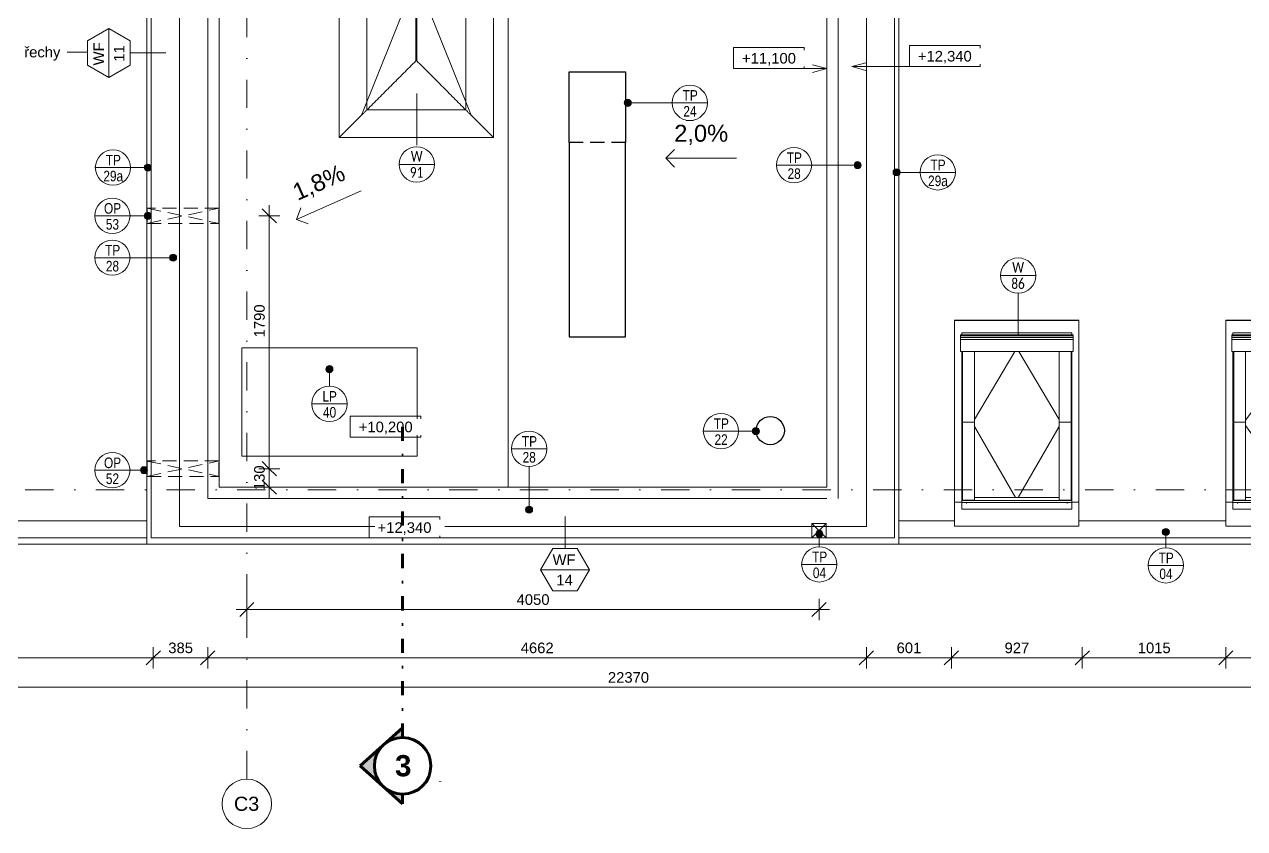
# Model space of a CAD drawing. Header units: millimetres. Extents: x -48069 to -12248, y -7799 to 11464.
# Drawn here: x -38409 to -29773, y -7799 to -2107 of the extents above; entities that cross this region are included whole.
import ezdxf

# ---------------------------------------------------------------- set-up
doc = ezdxf.new("R2010")
doc.units = ezdxf.units.MM
for name, pattern in [('HA_Dash_3mm-S1mm', [150, 100, -50]), ('HA_DashDot_10mm-S3mm', [500, 200, -150, 0, -150]), ('HA_DashDot_4mm-S1mm', [200, 100, -50, 0, -50]), ('HA_DashDot_6mm-S2mm', [300, 100, -100, 0, -100])]:
    doc.linetypes.add(name, pattern=pattern)
for name, color, linetype, lineweight in [('A-____-____-DIMS', 9, 'Continuous', 5), ('A-____-____-DIMS-50', 9, 'Continuous', 5), ('A-DETL-____-HDLN', 9, 'HA_Dash_3mm-S1mm', 25), ('A-DETL-____-OTLN', 9, 'Continuous', 25), ('A-GENM-____-HDLN', 9, 'HA_Dash_3mm-S1mm', 9), ('A-GENM-____-IDEN', 9, 'Continuous', 9), ('A-GENM-____-MCUT', 9, 'HA_Dash_3mm-S1mm', 25), ('A-GENM-____-OTLN', 9, 'Continuous', 9), ('A-GLAZ-____-IDEN', 9, 'Continuous', 9), ('A-GLAZ-____-OTLN', 9, 'Continuous', 5), ('A-ROOF-____-OTLN', 9, 'Continuous', 9), ('A-WALL-____-IDEN', 9, 'Continuous', 9), ('A-WALL-____-OTLN', 9, 'Continuous', 9), ('G-____-____-DIMS', 9, 'Continuous', 5), ('G-____-____-SYMB', 9, 'HA_DashDot_4mm-S1mm', 9), ('G-____-____-TEXT', 9, 'Continuous', 5), ('M-HVAC-DUCT-OTLN', 9, 'Continuous', 9), ('S-GRID-____-IDEN', 9, 'Continuous', 9), ('S-GRID-____-OTLN', 9, 'Continuous', 5)]:
    doc.layers.add(name, color=color, linetype=linetype, lineweight=lineweight)
doc.styles.add('Arial', font='arial.ttf', dxfattribs={"height": 100})
doc.styles.add('Arial_1', font='arial.ttf', dxfattribs={"height": 75})
doc.styles.add('Arial_2', font='arial.ttf', dxfattribs={"height": 120})
doc.styles.add('Arial_3', font='arial.ttf', dxfattribs={"height": 50})
doc.styles.add('Arial_4', font='arial.ttf', dxfattribs={"width": 0.8, "height": 75})
doc.styles.add('Arial_5', font='arial.ttf', dxfattribs={"height": 1.5})
doc.styles.add('Arial_B', font='arialbd.ttf', dxfattribs={"height": 150})
doc.styles.add('Calibri', font='calibri.ttf', dxfattribs={"width": 0.8, "height": 75})
doc.dimstyles.new('Inner_Dimensions', dxfattribs={"dimscale": 304.8, "dimtxt": 76.519455, "dimasz": 0.328084, "dimexe": 0.246063, "dimexo": 0.0625, "dimgap": 0.032808, "dimtad": 1, "dimdec": 0, "dimzin": 0, "dimdsep": 46, "dimtxsty": 'Arial_1', "dimblk1": 'OBLIQUE', "dimblk2": 'OBLIQUE', "dimsah": 1, "dimcen": 0.09, "dimdle": 0.246063, "dimazin": 0, "dimtfac": 1, "dimtdec": 4, "dimtix": 1, "dimtmove": 0, "dimatfit": 3, "dimfxl": 0.246063, "dimfxlon": 1, "dimtvp": 1, "dimtolj": 1, "dimtzin": 0, "dimlwd": 9, "dimlwe": 9, "dimarcsym": 2})
doc.dimstyles.new('Inner_Dimensions_1', dxfattribs={"dimscale": 304.8, "dimtxt": 76.519455, "dimasz": 0.328084, "dimexe": 0.246063, "dimexo": 0.0625, "dimgap": 0.032808, "dimtad": 1, "dimdec": 0, "dimzin": 0, "dimdsep": 46, "dimtxsty": 'Arial_1', "dimblk1": 'OBLIQUE', "dimblk2": 'OBLIQUE', "dimsah": 1, "dimcen": 0.09, "dimdle": 0.246063, "dimazin": 0, "dimtfac": 1, "dimtdec": 4, "dimtix": 1, "dimtmove": 2, "dimatfit": 3, "dimfxl": 0.246063, "dimfxlon": 1, "dimtvp": 1, "dimtolj": 1, "dimtzin": 0, "dimlwd": 9, "dimlwe": 9, "dimarcsym": 2})

# ---------------------------------------------------------------- blocks, each defined once
blk = doc.blocks.new('Roof-Windows_VELUX_CXP_ISD-1 - CXP size 900x1200 _090120_-1781143-DPS_STŘECHA-C')
at = {"layer": 'A-GLAZ-____-OTLN'}
for p, q in [((-696.5, 546.5), (696.5, 546.5)), ((-696.5, -546.5), (-696.5, 546.5)), ((-669.5, 519.5), (-696.5, 546.5)), ((669.5, 519.5), (696.5, 546.5)), ((696.5, 546.5), (696.5, -546.5)), ((-577.3, 427.3), (-654.1, 504.1)), ((577.3, 427.3), (654.1, 504.1)), ((-540.5, 390.5), (-564.3, 414.3)), ((-499.7, 349.7), (-499.7, -349.7)), ((442.4, 349.7), (-499.7, 349.7)), ((-499.7, 349.6), (-499.7, -349.6)), ((442.4, 349.7), (-499.6, 349.7)), ((537.9, 387.9), (-429.3, 0)), ((499.7, 349.7), (442.7, 349.7)), ((499.6, 349.7), (442.7, 349.7)), ((499.7, -349.7), (499.7, 349.7)), ((499.7, -349.6), (499.7, 349.6)), ((540.5, 390.5), (564.3, 414.3)), ((-152.5, -2.5), (-152.5, 2.5)), ((-152.5, 2.5), (152.5, 2.5)), ((152.5, 2.5), (152.5, -2.5)), ((-429.3, 0), (537.9, -387.9)), ((152.5, -2.5), (-152.5, -2.5)), ((-654.1, -504.1), (-577.3, -427.3)), ((-564.3, -414.3), (-540.5, -390.5)), ((-499.7, -349.7), (442.4, -349.7)), ((-499.6, -349.7), (442.4, -349.7)), ((442.7, -349.7), (499.7, -349.7)), ((442.7, -349.7), (499.6, -349.7)), ((540.5, -390.5), (564.3, -414.3)), ((577.3, -427.3), (654.1, -504.1)), ((-696.5, -546.5), (-669.5, -519.5)), ((696.5, -546.5), (-696.5, -546.5)), ((669.5, -519.5), (696.5, -546.5))]:
    blk.add_line(p, q, dxfattribs=at)
for points, knots in [([(-654.1, 504.1), (-655.9, 505.9), (-658.4, 508.4), (-661.4, 511.4), (-663.2, 513.2), (-664.5, 514.5), (-665.7, 515.7), (-667.6, 517.6), (-668.9, 518.8), (-669.5, 519.5)], [0, 0, 0, 0, 0.25, 0.375, 0.5, 0.5625, 0.625, 0.75, 1, 1, 1, 1]), ([(654.1, 504.1), (655.9, 505.9), (658.4, 508.4), (661.4, 511.4), (663.2, 513.2), (664.5, 514.5), (665.7, 515.7), (667.6, 517.6), (668.8, 518.9), (669.5, 519.5)], [0, 0, 0, 0, 0.25, 0.375, 0.5, 0.5625, 0.625, 0.75, 1, 1, 1, 1]), ([(499.7, 349.7), (505.1, 355.1), (515.5, 365.5), (528.3, 378.3), (535.2, 385.2), (538, 388)], [0, 0, 0, 0, 0.3333333, 0.6666667, 0.9231467, 0.9231467, 0.9231467, 0.9231467]), ([(499.7, -349.7), (505.1, -355.1), (515.5, -365.5), (528.3, -378.3), (535.2, -385.2), (538, -388)], [0, 0, 0, 0, 0.3333333, 0.6666667, 0.9231467, 0.9231467, 0.9231467, 0.9231467]), ([(-669.5, -519.5), (-668.8, -518.9), (-667.6, -517.6), (-665.4, -515.4), (-663.9, -513.9), (-662.5, -512.5), (-661.1, -511.1), (-658.4, -508.4), (-655.9, -505.9), (-654.1, -504.1)], [-1, -1, -1, -1, -0.75, -0.625, -0.5, -0.4375, -0.375, -0.25, 0, 0, 0, 0]), ([(654.1, -504.1), (655.9, -505.9), (658.4, -508.4), (661.4, -511.4), (663.2, -513.2), (664.5, -514.5), (665.7, -515.7), (667.6, -517.6), (668.9, -518.8), (669.5, -519.5)], [0, 0, 0, 0, 0.25, 0.375, 0.5, 0.5625, 0.625, 0.75, 1, 1, 1, 1])]:
    blk.add_open_spline(points, degree=3, knots=knots, dxfattribs=at)
for points in [[(-564.3, 414.3), (-565.1, 415.1), (-566.8, 416.8), (-569.9, 419.9), (-573.4, 423.4), (-576, 426), (-577.3, 427.3)], [(-499.7, 349.7), (-505.1, 355.1), (-515.5, 365.5), (-529.3, 379.4), (-537, 387), (-540.5, 390.5)], [(-152.5, 2.5), (-182.3, 32.3), (-241.5, 91.5), (-329.2, 179.2), (-415.5, 265.5), (-471.8, 321.8), (-499.7, 349.7)], [(152.5, 2.5), (182.3, 32.3), (241.5, 91.5), (329.2, 179.2), (415.5, 265.5), (471.8, 321.8), (499.7, 349.7)], [(538.1, 388.1), (538.9, 388.9), (539.7, 389.7), (540.5, 390.5)], [(564.3, 414.3), (565.1, 415.1), (566.8, 416.8), (569.9, 419.9), (573.4, 423.4), (576, 426), (577.3, 427.3)], [(-499.7, -349.7), (-471.8, -321.8), (-415.5, -265.5), (-329.2, -179.2), (-241.5, -91.5), (-182.3, -32.3), (-152.5, -2.5)], [(152.5, -2.5), (182.3, -32.3), (241.5, -91.5), (329.2, -179.2), (415.5, -265.5), (471.8, -321.8), (499.7, -349.7)], [(-577.3, -427.3), (-576, -426), (-573.4, -423.4), (-569.9, -419.9), (-566.8, -416.8), (-565.1, -415.1), (-564.3, -414.3)], [(-540.5, -390.5), (-537, -387), (-529.4, -379.3), (-515.5, -365.5), (-505.1, -355.1), (-499.7, -349.7)], [(538.1, -388.1), (538.9, -388.9), (539.7, -389.7), (540.5, -390.5)], [(564.3, -414.3), (565.1, -415.1), (566.8, -416.8), (569.9, -419.9), (573.4, -423.4), (576, -426), (577.3, -427.3)]]:
    blk.add_open_spline(points, degree=3, dxfattribs=at)
blk = doc.blocks.new('Roof-Windows_VELUX_GLL_1061 - PK08-1785849-DPS_STŘECHA-C')
at = {"layer": 'A-GLAZ-____-OTLN'}
for p, q in [((-42655.9, -4201.1), (-41613.9, -4201.1)), ((-42655.9, -4201.1), (-42655.9, -4203.7)), ((-41613.9, -4203.7), (-42655.9, -4203.7)), ((-42655.9, -4203.7), (-42655.9, -5487.7)), ((-41613.9, -4201.1), (-41613.9, -4203.7)), ((-41613.9, -5487.7), (-41613.9, -4203.7)), ((-42614, -4311.6), (-42614, -4304.6)), ((-41655.8, -4304.6), (-42614, -4304.6)), ((-42614, -4323.7), (-42614, -4311.6)), ((-41655.8, -4311.6), (-42614, -4311.6)), ((-42605.9, -4289.4), (-41663.9, -4289.4)), ((-42605.9, -4304.6), (-42605.9, -4289.4)), ((-41663.9, -4289.4), (-41663.9, -4304.6)), ((-41655.8, -4304.6), (-41655.8, -4311.6)), ((-41655.8, -4311.6), (-41655.8, -4323.7)), ((-42614, -4336.8), (-42614, -4323.7)), ((-41655.8, -4323.7), (-42614, -4323.7)), ((-41655.8, -4336.8), (-42614, -4336.8)), ((-42614, -4336.8), (-42614, -4423.1)), ((-41655.8, -4323.7), (-41655.8, -4336.8)), ((-41655.8, -4423.1), (-41655.8, -4336.8)), ((-41655.8, -4423.1), (-42614, -4423.1)), ((-42605.9, -4423.1), (-42605.9, -5455.1)), ((-42599.6, -4423.1), (-42599.6, -4922.4)), ((-42516.3, -4908.7), (-42152.8, -4423.1)), ((-42516.3, -4922.4), (-42516.3, -4423.1)), ((-41753.5, -4908.7), (-42117.1, -4423.1)), ((-41753.5, -4423.1), (-41753.5, -4922.4)), ((-41670.3, -4922.4), (-41670.3, -4423.1)), ((-41663.9, -4423.1), (-41663.9, -5455.1)), ((-42599.6, -4922.4), (-42516.3, -4922.4)), ((-42599.6, -5474), (-42599.6, -4922.4)), ((-42516.3, -4922.4), (-42599.6, -4922.4)), ((-42516.3, -5474), (-42516.3, -4922.4)), ((-41753.5, -4922.4), (-41670.3, -4922.4)), ((-41753.5, -4922.4), (-41753.5, -5474)), ((-41670.3, -4922.4), (-41753.5, -4922.4)), ((-41670.3, -4922.4), (-41670.3, -5474)), ((-42146.7, -5455.1), (-42516.3, -4947)), ((-42123.1, -5455.1), (-41753.6, -4947)), ((-42655.9, -5487.7), (-42605.9, -5487.7)), ((-42605.9, -5487.7), (-42655.9, -5487.7)), ((-42655.9, -5487.7), (-42655.9, -5659.2)), ((-42605.9, -5468.9), (-42605.9, -5455.1)), ((-42599.6, -5455.1), (-42605.9, -5455.1)), ((-42605.9, -5476.7), (-42605.9, -5468.9)), ((-42605.9, -5491.9), (-42605.9, -5476.7)), ((-41663.9, -5476.7), (-42605.9, -5476.7)), ((-41663.9, -5491.9), (-42605.9, -5491.9)), ((-42605.9, -5491.9), (-42605.9, -5498.7)), ((-42605.9, -5536.8), (-42605.9, -5498.8)), ((-42516.3, -5474), (-42599.6, -5474)), ((-42572.9, -5491.9), (-42572.9, -5498.7)), ((-41753.5, -5455.1), (-42516.3, -5455.1)), ((-41670.3, -5474), (-41753.5, -5474)), ((-41696.9, -5491.9), (-41696.9, -5498.7)), ((-41663.9, -5455.1), (-41670.3, -5455.1)), ((-41663.9, -5455.1), (-41663.9, -5468.9)), ((-41663.9, -5468.9), (-41663.9, -5476.7)), ((-41663.9, -5476.7), (-41663.9, -5491.9)), ((-41663.9, -5487.7), (-41613.9, -5487.7)), ((-41613.9, -5487.7), (-41663.9, -5487.7)), ((-41663.9, -5491.9), (-41663.9, -5498.7)), ((-41663.9, -5498.8), (-41663.9, -5536.8)), ((-41613.9, -5659.2), (-41613.9, -5487.7)), ((-42605.9, -5537.6), (-42605.9, -5536.8)), ((-42605.9, -5537.6), (-41663.9, -5537.6)), ((-41663.9, -5536.8), (-41663.9, -5537.6)), ((-42655.9, -5659.2), (-41613.9, -5659.2))]:
    blk.add_line(p, q, dxfattribs=at)
blk = doc.blocks.new('Roof-Windows_VELUX_GLL_1061 - MK08-1785881-DPS_STŘECHA-C')
at = {"layer": 'A-GLAZ-____-OTLN'}
for p, q in [((-31824.9, -4201.1), (-30944.9, -4201.1)), ((-31824.9, -4201.1), (-31824.9, -4203.7)), ((-30944.9, -4203.7), (-31824.9, -4203.7)), ((-31824.9, -4203.7), (-31824.9, -5487.7)), ((-30944.9, -4201.1), (-30944.9, -4203.7)), ((-30944.9, -5487.7), (-30944.9, -4203.7)), ((-31783, -4311.6), (-31783, -4304.6)), ((-30986.8, -4304.6), (-31783, -4304.6)), ((-31783, -4323.7), (-31783, -4311.6)), ((-30986.8, -4311.6), (-31783, -4311.6)), ((-31774.9, -4289.4), (-30994.9, -4289.4)), ((-31774.9, -4304.6), (-31774.9, -4289.4)), ((-30994.9, -4289.4), (-30994.9, -4304.6)), ((-30986.8, -4304.6), (-30986.8, -4311.6)), ((-30986.8, -4311.6), (-30986.8, -4323.7)), ((-31783, -4336.8), (-31783, -4323.7)), ((-30986.8, -4323.7), (-31783, -4323.7)), ((-30986.8, -4336.8), (-31783, -4336.8)), ((-31783, -4336.8), (-31783, -4423.1)), ((-30986.8, -4323.7), (-30986.8, -4336.8)), ((-30986.8, -4423.1), (-30986.8, -4336.8)), ((-30986.8, -4423.1), (-31783, -4423.1)), ((-31774.9, -4423.1), (-31774.9, -5455.1)), ((-31768.6, -4423.1), (-31768.6, -4922.4)), ((-31685.3, -4903.8), (-31399.1, -4423.1)), ((-31685.3, -4922.4), (-31685.3, -4423.1)), ((-31084.6, -4903.8), (-31370.7, -4423.1)), ((-31084.5, -4423.1), (-31084.5, -4922.4)), ((-31001.3, -4922.4), (-31001.3, -4423.1)), ((-30994.9, -4423.1), (-30994.9, -5455.1)), ((-31768.6, -4922.4), (-31685.3, -4922.4)), ((-31768.6, -5474), (-31768.6, -4922.4)), ((-31685.3, -4922.4), (-31768.6, -4922.4)), ((-31685.3, -5474), (-31685.3, -4922.4)), ((-31084.5, -4922.4), (-31001.3, -4922.4)), ((-31084.5, -4922.4), (-31084.5, -5474)), ((-31001.3, -4922.4), (-31084.5, -4922.4)), ((-31001.3, -4922.4), (-31001.3, -5474)), ((-31394.3, -5455.1), (-31685.3, -4952)), ((-31375.6, -5455.1), (-31084.6, -4952)), ((-31824.9, -5487.7), (-31774.9, -5487.7)), ((-31774.9, -5487.7), (-31824.9, -5487.7)), ((-31824.9, -5487.7), (-31824.9, -5659.2)), ((-31774.9, -5468.9), (-31774.9, -5455.1)), ((-31768.6, -5455.1), (-31774.9, -5455.1)), ((-31774.9, -5476.7), (-31774.9, -5468.9)), ((-31774.9, -5491.9), (-31774.9, -5476.7)), ((-30994.9, -5476.7), (-31774.9, -5476.7)), ((-30994.9, -5491.9), (-31774.9, -5491.9)), ((-31774.9, -5491.9), (-31774.9, -5498.7)), ((-31774.9, -5536.8), (-31774.9, -5498.8)), ((-31685.3, -5474), (-31768.6, -5474)), ((-31741.9, -5491.9), (-31741.9, -5498.7)), ((-31084.5, -5455.1), (-31685.3, -5455.1)), ((-31001.3, -5474), (-31084.5, -5474)), ((-31027.9, -5491.9), (-31027.9, -5498.7)), ((-30994.9, -5455.1), (-31001.3, -5455.1)), ((-30994.9, -5455.1), (-30994.9, -5468.9)), ((-30994.9, -5468.9), (-30994.9, -5476.7)), ((-30994.9, -5476.7), (-30994.9, -5491.9)), ((-30994.9, -5487.7), (-30944.9, -5487.7)), ((-30944.9, -5487.7), (-30994.9, -5487.7)), ((-30994.9, -5491.9), (-30994.9, -5498.7)), ((-30994.9, -5498.8), (-30994.9, -5536.8)), ((-30944.9, -5659.2), (-30944.9, -5487.7)), ((-31774.9, -5537.6), (-31774.9, -5536.8)), ((-31774.9, -5537.6), (-30994.9, -5537.6)), ((-30994.9, -5536.8), (-30994.9, -5537.6)), ((-31824.9, -5659.2), (-30944.9, -5659.2))]:
    blk.add_line(p, q, dxfattribs=at)
blk = doc.blocks.new('HA_GM_Generic Box - VRV Jednotka-1789997-DPS_STŘECHA-C')
at = {"layer": 'A-GENM-____-OTLN'}
for p, q in [((0, 0), (0, -765)), ((1240, 0), (0, 0)), ((1240, -765), (1240, 0)), ((0, -765), (1240, -765))]:
    blk.add_line(p, q, dxfattribs=at)
blk = doc.blocks.new('HA_GM_Opening_Circle_WallBased - Default-2049002-DPS_STŘECHA-C')
at = {"layer": 'A-GENM-____-HDLN'}
for p, q in [((70, 470), (70, -40)), ((70.3, 470), (179.5, -40)), ((179.7, 470), (70.5, -40)), ((180, -40), (180, 470))]:
    blk.add_line(p, q, dxfattribs=at)
at = {"layer": 'A-GENM-____-MCUT'}
for p, q in [((180, 471.5), (70, 471.5)), ((70, 471.5), (70, 470)), ((70, 471.5), (70.3, 470)), ((180, 471.5), (179.7, 470)), ((180, 470), (180, 471.5)), ((70, -40), (70, -42.1)), ((70.5, -40), (70, -42.1)), ((70, -42.1), (180, -42.1)), ((179.5, -40), (180, -42.1)), ((180, -42.1), (180, -40))]:
    blk.add_line(p, q, dxfattribs=at)
blk = doc.blocks.new('HA_GM_Opening_Circle_WallBased - Default-2049040-DPS_STŘECHA-C')
at = {"layer": 'A-GENM-____-HDLN'}
for p, q in [((70, 470), (70, -40)), ((179.6, 470), (70.3, -40)), ((70.4, 470), (179.7, -40)), ((180, -40), (180, 470))]:
    blk.add_line(p, q, dxfattribs=at)
at = {"layer": 'A-GENM-____-MCUT'}
for p, q in [((180, 471.9), (70, 471.9)), ((70, 471.9), (70, 470)), ((70, 471.9), (70.4, 470)), ((180, 471.9), (179.6, 470)), ((180, 470), (180, 471.9)), ((70, -40), (70, -41.2)), ((70.3, -40), (70, -41.2)), ((70, -41.2), (180, -41.2)), ((179.7, -40), (180, -41.2)), ((180, -41.2), (180, -40))]:
    blk.add_line(p, q, dxfattribs=at)
blk = doc.blocks.new('Grid - Radius 3_5mm-353793-DPS_STŘECHA-C')
at = {"layer": 'S-GRID-____-IDEN'}
blk.add_circle((0, 0), 3.5, dxfattribs=at)
blk = doc.blocks.new('Spot Elevations - Generic-448778-DPS_STŘECHA-C')
at = {"layer": 'G-____-____-DIMS', "lineweight": 9}
for p, q in [((-5, 0), (-5, 3)), ((-5, 3), (5, 3)), ((5, 3), (5, 0)), ((5, 0), (-5, 0))]:
    blk.add_line(p, q, dxfattribs=at)
blk = doc.blocks.new('HA_TAG_WD - Type Mark-1521999-DPS_STŘECHA-C')
at = {"layer": 'A-GLAZ-____-IDEN'}
blk.add_line((-2.5, 0), (2.5, 0), dxfattribs=at)
blk.add_circle((0, 0), 2.5, dxfattribs=at)
blk = doc.blocks.new('Section - With Sheet Number-366786-DPS_STŘECHA-C')
at = {"layer": 'G-____-____-SYMB', "linetype": 'Continuous', "lineweight": 5}
h = blk.add_hatch(color=256, dxfattribs=at)
edge = h.paths.add_edge_path()
edge.add_line((1.37, 0), (0, 0))
edge.add_arc((-4, 0), 4, 0, 180)
edge.add_line((-8, 0), (-9.37, 0))
edge.add_line((-9.37, 0), (-4, 6))
edge.add_line((-4, 6), (1.37, 0))
at = {"layer": 'G-____-____-SYMB', "linetype": 'Continuous', "lineweight": 100}
for p, q in [((-4, 6), (-9.37, 0)), ((1.37, 0), (-4, 6)), ((-9.37, 0), (-8, 0)), ((0, 0), (1.37, 0))]:
    blk.add_line(p, q, dxfattribs=at)
blk.add_circle((-4, 0), 4, dxfattribs=at)
blk.add_arc((-4, 0), 4, 0, 180, dxfattribs=at)
blk = doc.blocks.new('DIMBLOCK3-DPS_STŘECHA-C')
at = {"layer": 'A-____-____-DIMS-50', "lineweight": 9}
for p, q in [((-41613.9, -6514.7), (-41613.9, -6664.7)), ((-41613.9, -6589.7), (-41613.9, -6514.7)), ((-41613.9, -6589.7), (-41563.9, -6539.7)), ((-37496.6, -6514.7), (-37496.6, -6664.7)), ((-37496.6, -6589.7), (-37496.6, -6514.7)), ((-37496.6, -6589.7), (-37446.6, -6539.7)), ((-41613.9, -6589.7), (-41663.9, -6639.7)), ((-41613.9, -6589.7), (-37496.6, -6589.7)), ((-37496.6, -6589.7), (-37546.6, -6639.7))]:
    blk.add_line(p, q, dxfattribs=at)
at = {"layer": 'A-____-____-DIMS-50', "color": 0, "lineweight": 9, "insert": (-39670.6, -6482.3), "char_height": 75, "width": 276.883, "attachment_point": 1, "line_spacing_factor": 0.941778, "style": 'Arial_1'}
blk.add_mtext('4117', dxfattribs=at)
blk = doc.blocks.new('_Oblique')
at = {"color": 0, "linetype": 'ByBlock', "lineweight": -2}
blk.add_line((-0.5, -0.5), (0.5, 0.5), dxfattribs=at)
blk = doc.blocks.new('DIMBLOCK4-DPS_STŘECHA-C')
at = {"layer": 'A-____-____-DIMS-50', "lineweight": 9}
for p, q in [((-37496.6, -6514.7), (-37496.6, -6664.7)), ((-37496.6, -6589.7), (-37496.6, -6514.7)), ((-37496.6, -6589.7), (-37446.6, -6539.7)), ((-37111.6, -6514.7), (-37111.6, -6664.7)), ((-37111.6, -6589.7), (-37111.6, -6514.7)), ((-37111.6, -6589.7), (-37061.6, -6539.7)), ((-37496.6, -6589.7), (-37546.6, -6639.7)), ((-37496.6, -6589.7), (-37111.6, -6589.7)), ((-37111.6, -6589.7), (-37161.6, -6639.7))]:
    blk.add_line(p, q, dxfattribs=at)
at = {"layer": 'A-____-____-DIMS-50', "color": 0, "lineweight": 9, "insert": (-37390.6, -6482.3), "char_height": 75, "width": 207.662, "attachment_point": 1, "line_spacing_factor": 0.941778, "style": 'Arial_1'}
blk.add_mtext('385', dxfattribs=at)
blk = doc.blocks.new('DIMBLOCK5-DPS_STŘECHA-C')
at = {"layer": 'A-____-____-DIMS-50', "lineweight": 9}
for p, q in [((-37111.6, -6514.7), (-37111.6, -6664.7)), ((-37111.6, -6589.7), (-37111.6, -6514.7)), ((-37111.6, -6589.7), (-37061.6, -6539.7)), ((-32449.9, -6514.7), (-32449.9, -6664.7)), ((-32449.9, -6589.7), (-32449.9, -6514.7)), ((-32449.9, -6589.7), (-32399.9, -6539.7)), ((-37111.6, -6589.7), (-37161.6, -6639.7)), ((-37111.6, -6589.7), (-32449.9, -6589.7)), ((-32449.9, -6589.7), (-32499.9, -6639.7))]:
    blk.add_line(p, q, dxfattribs=at)
at = {"layer": 'A-____-____-DIMS-50', "color": 0, "lineweight": 9, "insert": (-34896.1, -6482.3), "char_height": 75, "width": 276.883, "attachment_point": 1, "line_spacing_factor": 0.941778, "style": 'Arial_1'}
blk.add_mtext('4662', dxfattribs=at)
blk = doc.blocks.new('DIMBLOCK6-DPS_STŘECHA-C')
at = {"layer": 'A-____-____-DIMS-50', "lineweight": 9}
for p, q in [((-32449.9, -6514.7), (-32449.9, -6664.7)), ((-32449.9, -6589.7), (-32449.9, -6514.7)), ((-32449.9, -6589.7), (-32399.9, -6539.7)), ((-31848.4, -6514.7), (-31848.4, -6664.7)), ((-31848.4, -6589.7), (-31848.4, -6514.7)), ((-31848.4, -6589.7), (-31798.4, -6539.7)), ((-32449.9, -6589.7), (-32499.9, -6639.7)), ((-32449.9, -6589.7), (-31848.4, -6589.7)), ((-31848.4, -6589.7), (-31898.4, -6639.7))]:
    blk.add_line(p, q, dxfattribs=at)
at = {"layer": 'A-____-____-DIMS-50', "color": 0, "lineweight": 9, "insert": (-32235.7, -6482.3), "char_height": 75, "width": 207.662, "attachment_point": 1, "line_spacing_factor": 0.941778, "style": 'Arial_1'}
blk.add_mtext('601', dxfattribs=at)
blk = doc.blocks.new('DIMBLOCK7-DPS_STŘECHA-C')
at = {"layer": 'A-____-____-DIMS-50', "lineweight": 9}
for p, q in [((-31848.4, -6514.7), (-31848.4, -6664.7)), ((-31848.4, -6589.7), (-31848.4, -6514.7)), ((-31848.4, -6589.7), (-31798.4, -6539.7)), ((-30921.4, -6514.7), (-30921.4, -6664.7)), ((-30921.4, -6589.7), (-30921.4, -6514.7)), ((-30921.4, -6589.7), (-30871.4, -6539.7)), ((-31848.4, -6589.7), (-31898.4, -6639.7)), ((-31848.4, -6589.7), (-30921.4, -6589.7)), ((-30921.4, -6589.7), (-30971.4, -6639.7))]:
    blk.add_line(p, q, dxfattribs=at)
at = {"layer": 'A-____-____-DIMS-50', "color": 0, "lineweight": 9, "insert": (-31471.5, -6482.3), "char_height": 75, "width": 207.662, "attachment_point": 1, "line_spacing_factor": 0.941778, "style": 'Arial_1'}
blk.add_mtext('927', dxfattribs=at)
blk = doc.blocks.new('DIMBLOCK8-DPS_STŘECHA-C')
at = {"layer": 'A-____-____-DIMS-50', "lineweight": 9}
for p, q in [((-30921.4, -6514.7), (-30921.4, -6664.7)), ((-30921.4, -6589.7), (-30921.4, -6514.7)), ((-30921.4, -6589.7), (-30871.4, -6539.7)), ((-29905.9, -6514.7), (-29905.9, -6664.7)), ((-29905.9, -6589.7), (-29905.9, -6514.7)), ((-29905.9, -6589.7), (-29855.9, -6539.7)), ((-30921.4, -6589.7), (-30971.4, -6639.7)), ((-30921.4, -6589.7), (-29905.9, -6589.7)), ((-29905.9, -6589.7), (-29955.9, -6639.7))]:
    blk.add_line(p, q, dxfattribs=at)
at = {"layer": 'A-____-____-DIMS-50', "color": 0, "lineweight": 9, "insert": (-30529, -6482.3), "char_height": 75, "width": 276.883, "attachment_point": 1, "line_spacing_factor": 0.941778, "style": 'Arial_1'}
blk.add_mtext('1015', dxfattribs=at)
blk = doc.blocks.new('DIMBLOCK9-DPS_STŘECHA-C')
at = {"layer": 'A-____-____-DIMS-50', "lineweight": 9}
for p, q in [((-29905.9, -6514.7), (-29905.9, -6664.7)), ((-29905.9, -6589.7), (-29905.9, -6514.7)), ((-29905.9, -6589.7), (-29855.9, -6539.7)), ((-28863.9, -6514.7), (-28863.9, -6664.7)), ((-28863.9, -6589.7), (-28863.9, -6514.7)), ((-28863.9, -6589.7), (-28813.9, -6539.7)), ((-29905.9, -6589.7), (-29955.9, -6639.7)), ((-29905.9, -6589.7), (-28863.9, -6589.7)), ((-28863.9, -6589.7), (-28913.9, -6639.7))]:
    blk.add_line(p, q, dxfattribs=at)
at = {"layer": 'A-____-____-DIMS-50', "color": 0, "lineweight": 9, "insert": (-29493.5, -6482.3), "char_height": 75, "width": 276.883, "attachment_point": 1, "line_spacing_factor": 0.941778, "style": 'Arial_1'}
blk.add_mtext('1042', dxfattribs=at)
blk = doc.blocks.new('DIMBLOCK13-DPS_STŘECHA-C')
at = {"layer": 'A-____-____-DIMS-50', "lineweight": 9}
for p, q in [((-45319.9, -6723.8), (-45319.9, -6873.8)), ((-45319.9, -6798.8), (-45319.9, -6723.8)), ((-22949.9, -6723.8), (-22949.9, -6873.8)), ((-22949.9, -6798.8), (-22949.9, -6723.8)), ((-45394.9, -6798.8), (-22874.9, -6798.8)), ((-45319.9, -6798.8), (-45369.9, -6848.8)), ((-45319.9, -6798.8), (-45269.9, -6748.8)), ((-22949.9, -6798.8), (-22999.9, -6848.8)), ((-22949.9, -6798.8), (-22899.9, -6748.8))]:
    blk.add_line(p, q, dxfattribs=at)
at = {"layer": 'A-____-____-DIMS-50', "color": 0, "lineweight": 9, "insert": (-34279.1, -6691.4), "char_height": 75, "width": 346.103, "attachment_point": 1, "line_spacing_factor": 0.941778, "style": 'Arial_1'}
blk.add_mtext('22370', dxfattribs=at)
blk = doc.blocks.new('HA_TAG_GM_Products - Generic-588599-DPS_STŘECHA-C')
at = {"layer": 'A-GENM-____-IDEN'}
blk.add_line((-2.5, 0), (2.5, 0), dxfattribs=at)
blk.add_circle((0, 0), 2.5, dxfattribs=at)
blk = doc.blocks.new('HA_TAG_WA_Partitions - Wall Finish_Exterior-2026017-DPS_STŘECHA-C')
at = {"layer": 'A-WALL-____-IDEN'}
for p, q in [((-1.73, 3), (-3.46, 0)), ((1.73, 3), (-1.73, 3)), ((3.46, 0), (1.73, 3)), ((-3.46, 0), (3.46, 0)), ((-3.46, 0), (-1.73, -3)), ((1.73, -3), (3.46, 0)), ((-1.73, -3), (1.73, -3))]:
    blk.add_line(p, q, dxfattribs=at)
at = {"layer": 'A-WALL-____-IDEN', "lineweight": 5, "insert": (-1.76, 2.18), "char_height": 1.5, "width": 4.1688, "attachment_point": 1, "style": 'Arial_5'}
blk.add_mtext('WF', dxfattribs=at)
blk = doc.blocks.new('DIMBLOCK56-DPS_STŘECHA-C')
at = {"layer": 'A-____-____-DIMS-50', "lineweight": 9}
for p, q in [((-36834.9, -6172.9), (-36834.9, -6322.9)), ((-36834.9, -6247.9), (-36834.9, -6172.9)), ((-36834.9, -6247.9), (-36784.9, -6197.9)), ((-32784.9, -6172.9), (-32784.9, -6322.9)), ((-32784.9, -6247.9), (-32784.9, -6172.9)), ((-32784.9, -6247.9), (-32734.9, -6197.9)), ((-36909.9, -6247.9), (-32709.9, -6247.9)), ((-36834.9, -6247.9), (-36884.9, -6297.9)), ((-32784.9, -6247.9), (-32834.9, -6297.9))]:
    blk.add_line(p, q, dxfattribs=at)
at = {"layer": 'A-____-____-DIMS-50', "color": 0, "lineweight": 9, "insert": (-34925.3, -6140.5), "char_height": 75, "width": 276.883, "attachment_point": 1, "line_spacing_factor": 0.941778, "style": 'Arial_1'}
blk.add_mtext('4050', dxfattribs=at)
blk = doc.blocks.new('DIMBLOCK58-DPS_STŘECHA-C')
at = {"layer": 'A-____-____-DIMS-50', "lineweight": 9}
for p, q in [((-36750.9, -5251.8), (-36600.9, -5251.8)), ((-36675.9, -5251.8), (-36750.9, -5251.8)), ((-36675.9, -5251.8), (-36725.9, -5201.8)), ((-36675.9, -5456.8), (-36675.9, -5251.8)), ((-36675.9, -5251.8), (-36625.9, -5301.8)), ((-36675.9, -5381.8), (-36725.9, -5331.8)), ((-36750.9, -5381.8), (-36600.9, -5381.8)), ((-36675.9, -5381.8), (-36750.9, -5381.8)), ((-36675.9, -5381.8), (-36625.9, -5431.8))]:
    blk.add_line(p, q, dxfattribs=at)
at = {"layer": 'A-____-____-DIMS-50', "color": 0, "lineweight": 9, "insert": (-36783.2, -5403.3), "char_height": 75, "width": 207.662, "attachment_point": 1, "rotation": 90, "line_spacing_factor": 0.941778, "style": 'Arial_1'}
blk.add_mtext('130', dxfattribs=at)
blk = doc.blocks.new('DIMBLOCK59-DPS_STŘECHA-C')
at = {"layer": 'A-____-____-DIMS-50', "lineweight": 9}
for p, q in [((-36675.9, -3461.8), (-36725.9, -3411.8)), ((-36675.9, -5251.8), (-36675.9, -3386.8)), ((-36750.9, -3461.8), (-36600.9, -3461.8)), ((-36675.9, -3461.8), (-36750.9, -3461.8)), ((-36675.9, -3461.8), (-36625.9, -3511.8)), ((-36750.9, -5251.8), (-36600.9, -5251.8)), ((-36675.9, -5251.8), (-36750.9, -5251.8)), ((-36675.9, -5251.8), (-36725.9, -5201.8)), ((-36675.9, -5251.8), (-36625.9, -5301.8))]:
    blk.add_line(p, q, dxfattribs=at)
at = {"layer": 'A-____-____-DIMS-50', "color": 0, "lineweight": 9, "insert": (-36783.2, -4322), "char_height": 75, "width": 276.883, "attachment_point": 1, "rotation": 90, "line_spacing_factor": 0.941778, "style": 'Arial_1'}
blk.add_mtext('1790', dxfattribs=at)

msp = doc.modelspace()

# ---------------------------------------------------------------- hatches: boundary and pattern name
at = {"layer": 'A-GENM-____-IDEN'}
h = msp.add_hatch(color=256, dxfattribs=at)
edge = h.paths.add_edge_path()
edge.add_arc((-34138.3, -2662.1), 25, 0, 360)
h = msp.add_hatch(color=256, dxfattribs=at)
edge = h.paths.add_edge_path()
edge.add_arc((-37535.9, -3120.4), 25, 0, 360)
h = msp.add_hatch(color=256, dxfattribs=at)
edge = h.paths.add_edge_path()
edge.add_arc((-32511.9, -3102.9), 25, 0, 360)
h = msp.add_hatch(color=256, dxfattribs=at)
edge = h.paths.add_edge_path()
edge.add_arc((-32236.3, -3154.2), 25, 0, 360)
h = msp.add_hatch(color=256, dxfattribs=at)
edge = h.paths.add_edge_path()
edge.add_arc((-37535.9, -3461.8), 25, 0, 360)
h = msp.add_hatch(color=256, dxfattribs=at)
edge = h.paths.add_edge_path()
edge.add_arc((-37356.6, -3758), 25, 0, 360)
h = msp.add_hatch(color=256, dxfattribs=at)
edge = h.paths.add_edge_path()
edge.add_arc((-36249.9, -4546.8), 25, 0, 360)
h = msp.add_hatch(color=256, dxfattribs=at)
edge = h.paths.add_edge_path()
edge.add_arc((-33232, -4985.5), 25, 0, 360)
h = msp.add_hatch(color=256, dxfattribs=at)
edge = h.paths.add_edge_path()
edge.add_arc((-37562.8, -5262.6), 25, 0, 360)
h = msp.add_hatch(color=256, dxfattribs=at)
edge = h.paths.add_edge_path()
edge.add_arc((-34837, -5541.8), 25, 0, 360)
h = msp.add_hatch(color=256, dxfattribs=at)
edge = h.paths.add_edge_path()
edge.add_arc((-32782.8, -5712.1), 25, 0, 360)
h = msp.add_hatch(color=256, dxfattribs=at)
edge = h.paths.add_edge_path()
edge.add_arc((-30330.3, -5699.6), 25, 0, 360)

# ---------------------------------------------------------------- linework, layer by layer
at = {"layer": 'A-DETL-____-HDLN'}
msp.add_line((-34153.9, -2942.1), (-34553.9, -2942.1), dxfattribs=at)
at = {"layer": 'A-DETL-____-OTLN'}
for p, q in [((-34553.9, -2442.1), (-34153.9, -2442.1)), ((-34553.9, -2942.1), (-34553.9, -2442.1)), ((-34153.9, -2442.1), (-34153.9, -2942.1)), ((-34553.9, -2942.1), (-34553.9, -4317.7)), ((-34153.9, -4317.7), (-34153.9, -2942.1)), ((-34553.9, -4317.7), (-34153.9, -4317.7))]:
    msp.add_line(p, q, dxfattribs=at)
msp.add_circle((-33129.9, -4981.8), 100, dxfattribs=at)
at = {"layer": 'A-GENM-____-IDEN'}
for p, q in [((-34138.3, -2662.1), (-33824.3, -2662.1)), ((-32511.9, -3102.9), (-32836.9, -3102.9)), ((-37535.9, -3120.4), (-37657, -3120.4)), ((-32236.3, -3154.2), (-32069.9, -3154.2)), ((-37535.9, -3461.8), (-37661.6, -3461.8)), ((-37356.6, -3758), (-37661.6, -3758)), ((-36249.9, -4546.8), (-36249.9, -4667.3)), ((-33232, -4985.5), (-33353.8, -4985.5)), ((-37562.8, -5262.6), (-37661.6, -5262.6)), ((-34837, -5541.8), (-34837, -5235.9)), ((-30330.3, -5699.6), (-30330.3, -5810.7)), ((-32782.8, -5712.1), (-32782.8, -5803.7))]:
    msp.add_line(p, q, dxfattribs=at)
for centre in [(-34138.3, -2662.1), (-37535.9, -3120.4), (-32511.9, -3102.9), (-32236.3, -3154.2), (-37535.9, -3461.8), (-37356.6, -3758), (-36249.9, -4546.8), (-33232, -4985.5), (-37562.8, -5262.6), (-34837, -5541.8), (-32782.8, -5712.1), (-30330.3, -5699.6)]:
    msp.add_circle(centre, 25, dxfattribs=at)
at = {"layer": 'A-GLAZ-____-IDEN'}
for p, q in [((-35632.2, -2597), (-35632.2, -2961.8)), ((-31375.4, -4313), (-31375.4, -4012.4))]:
    msp.add_line(p, q, dxfattribs=at)
at = {"layer": 'A-ROOF-____-OTLN'}
for p, q in [((-34984.9, -5381.8), (-34984.9, -926.8)), ((-41613.9, -5621.8), (-37541.6, -5621.8)), ((-32219.9, -5621.8), (-31824.9, -5621.8)), ((-30944.9, -5621.8), (-29905.9, -5621.8))]:
    msp.add_line(p, q, dxfattribs=at)
at = {"layer": 'A-WALL-____-IDEN'}
for p, q in [((-37409, -2309.1), (-37661.6, -2309.1)), ((-34582.8, -5590.2), (-34582.8, -5817))]:
    msp.add_line(p, q, dxfattribs=at)
at = {"layer": 'A-WALL-____-OTLN'}
for p, q in [((-37541.6, -5786.8), (-37541.6, -476.8)), ((-37511.6, -5741.8), (-37511.6, -476.8)), ((-37311.6, -476.8), (-37311.6, -5661.8)), ((-32449.9, -476.8), (-32449.9, -5661.8)), ((-32249.9, -476.8), (-32249.9, -5741.8)), ((-32219.9, -476.8), (-32219.9, -5786.8)), ((-37111.6, -726.8), (-37111.6, -5461.8)), ((-32649.9, -5461.8), (-32649.9, -726.8)), ((-37031.6, -926.8), (-37031.6, -5381.8)), ((-32729.9, -5381.8), (-32729.9, -926.8)), ((-37031.6, -5381.8), (-32729.9, -5381.8)), ((-37111.6, -5461.8), (-32729.9, -5461.8)), ((-32649.9, -5661.8), (-37311.6, -5661.8)), ((-37311.6, -5661.8), (-32449.9, -5661.8)), ((-45274.9, -5741.8), (-37541.6, -5741.8)), ((-32249.9, -5741.8), (-37511.6, -5741.8)), ((-37496.6, -5741.8), (-32264.9, -5741.8)), ((-32219.9, -5741.8), (-22949.9, -5741.8)), ((-22949.9, -5786.8), (-45319.9, -5786.8))]:
    msp.add_line(p, q, dxfattribs=at)
at = {"layer": 'G-____-____-DIMS', "lineweight": 9}
for p, q in [((-32729.9, -2420.2), (-32829.9, -2393.4)), ((-32552.5, -2405.5), (-32452.5, -2378.7)), ((-32552.5, -2405.5), (-32452.5, -2432.3)), ((-32552.5, -2405.5), (-31895.4, -2405.5)), ((-32729.9, -2420.2), (-33139.7, -2420.2)), ((-32729.9, -2420.2), (-32829.9, -2447)), ((-35846.6, -5029.3), (-35852.6, -5029.3))]:
    msp.add_line(p, q, dxfattribs=at)
at = {"layer": 'G-____-____-DIMS'}
for p, q in [((-33869.6, -3053.9), (-33807.1, -3116.4)), ((-33369.6, -3053.9), (-33869.6, -3053.9)), ((-36483.7, -3487.2), (-36401.3, -3519.1))]:
    msp.add_line(p, q, dxfattribs=at)
at = {"layer": 'G-____-____-TEXT', "color": 7, "lineweight": 9}
msp.add_line((-37961.4, -2302.8), (-38106.7, -2302.8), dxfattribs=at)
at = {"layer": 'M-HVAC-DUCT-OTLN', "lineweight": 5}
for p, q in [((-32734.9, -5740.1), (-32834.9, -5640.1)), ((-32734.9, -5640.1), (-32834.9, -5740.1)), ((-32834.9, -5640.1), (-32734.9, -5640.1)), ((-32834.9, -5740.1), (-32834.9, -5640.1)), ((-32734.9, -5640.1), (-32734.9, -5740.1)), ((-32734.9, -5740.1), (-32834.9, -5740.1))]:
    msp.add_line(p, q, dxfattribs=at)
at = {"layer": 'S-GRID-____-OTLN', "linetype": 'HA_DashDot_10mm-S3mm', "lineweight": 9}
for p, q in [((-36834.9, -6198.9), (-36834.9, 9864.3)), ((-22199.7, -5401.8), (-44421.8, -5401.8)), ((-36834.9, -7448.9), (-36834.9, -6198.9))]:
    msp.add_line(p, q, dxfattribs=at)

# ---------------------------------------------------------------- block references
at = {"layer": 'A-GENM-____-IDEN', "xscale": 49.99999999999998, "yscale": 49.99999999999998, "zscale": 49.99999999999998}
for p in [(-37782, -3120.4), (-32961.9, -3102.9), (-31944.9, -3154.2), (-37786.6, -3461.8), (-37786.6, -3758), (-36249.9, -4792.3), (-33478.8, -4985.5), (-34837, -5110.9), (-37786.6, -5262.6), (-32782.8, -5928.7), (-30330.3, -5935.7)]:
    msp.add_blockref('HA_TAG_GM_Products - Generic-588599-DPS_STŘECHA-C', p, dxfattribs=at)
at = {"layer": 'A-GENM-____-OTLN', "linetype": 'HA_Dash_3mm-S1mm', "rotation": 90}
for name, p in [('HA_GM_Opening_Circle_WallBased - Default-2049002-DPS_STŘECHA-C', (-37071.6, -3586.8)), ('HA_GM_Opening_Circle_WallBased - Default-2049040-DPS_STŘECHA-C', (-37071.6, -5376.8))]:
    msp.add_blockref(name, p, dxfattribs=at)
at = {"layer": 'A-GENM-____-OTLN', "rotation": 180}
msp.add_blockref('HA_GM_Generic Box - VRV Jednotka-1789997-DPS_STŘECHA-C', (-35629.9, -5161.8), dxfattribs=at)
at = {"layer": 'A-GLAZ-____-IDEN', "xscale": 49.99999999999998, "yscale": 49.99999999999998, "zscale": 49.99999999999998}
for p in [(-35632.2, -3097.8), (-31375.4, -3885.1)]:
    msp.add_blockref('HA_TAG_WD - Type Mark-1521999-DPS_STŘECHA-C', p, dxfattribs=at)
at = {"layer": 'A-GLAZ-____-OTLN', "rotation": 269.9999999999997}
msp.add_blockref('Roof-Windows_VELUX_CXP_ISD-1 - CXP size 900x1200 _090120_-1781143-DPS_STŘECHA-C', (-35634.9, -2211.8), dxfattribs=at)
at = {"layer": 'A-GLAZ-____-OTLN'}
for name, p in [('Roof-Windows_VELUX_GLL_1061 - MK08-1785881-DPS_STŘECHA-C', (0, 0)), ('Roof-Windows_VELUX_GLL_1061 - PK08-1785849-DPS_STŘECHA-C', (12750, 0))]:
    msp.add_blockref(name, p, dxfattribs=at)
at = {"layer": 'A-WALL-____-IDEN', "lineweight": 5, "xscale": 49.99999999999998, "yscale": 49.99999999999998, "zscale": 49.99999999999998, "rotation": 89.99999999999982}
msp.add_blockref('HA_TAG_WA_Partitions - Wall Finish_Exterior-2026017-DPS_STŘECHA-C', (-37811.6, -2309.1), dxfattribs=at)
at = {"layer": 'A-WALL-____-IDEN', "lineweight": 5, "xscale": 49.99999999999998, "yscale": 49.99999999999998, "zscale": 49.99999999999998}
msp.add_blockref('HA_TAG_WA_Partitions - Wall Finish_Exterior-2026017-DPS_STŘECHA-C', (-34582.8, -5967), dxfattribs=at)
at = {"layer": 'G-____-____-DIMS', "lineweight": 9, "xscale": 49.99999999999998, "yscale": 49.99999999999998, "zscale": 49.99999999999998}
for p in [(-33139.7, -2420.2), (-31895.4, -2405.5), (-35852.6, -5029.3)]:
    msp.add_blockref('Spot Elevations - Generic-448778-DPS_STŘECHA-C', p, dxfattribs=at)
at = {"layer": 'G-____-____-DIMS', "lineweight": 9, "extrusion": (0, 0, -1), "xscale": 49.99999999999998, "yscale": 49.99999999999998, "zscale": 49.99999999999998}
msp.add_blockref('Spot Elevations - Generic-448778-DPS_STŘECHA-C', (35719.4, -5741.8), dxfattribs=at)
at = {"layer": 'G-____-____-SYMB', "linetype": 'Continuous', "lineweight": 100, "xscale": 49.99999999999998, "yscale": 49.99999999999998, "zscale": 49.99999999999998, "rotation": 90}
msp.add_blockref('Section - With Sheet Number-366786-DPS_STŘECHA-C', (-35731.9, -7155.3), dxfattribs=at)
at = {"layer": 'S-GRID-____-IDEN', "xscale": 49.99999999999998, "yscale": 49.99999999999998, "zscale": 49.99999999999998}
msp.add_blockref('Grid - Radius 3_5mm-353793-DPS_STŘECHA-C', (-36834.9, -7623.9), dxfattribs=at)

# ---------------------------------------------------------------- texts
at = {"layer": 'A-GENM-____-IDEN', "lineweight": 5, "char_height": 75, "attachment_point": 1, "style": 'Arial_4'}
for s, insert, width in [('TP', (-33750.3, -2572), 128.27), ('TP', (-33012.9, -3012.8), 128.27), ('TP', (-37833, -3030.3), 128.27), ('TP', (-31995.9, -3064.1), 128.27), ('29a', (-37850.2, -3143), 169.958), ('28', (-33007.7, -3125.6), 115.443), ('29a', (-32013.1, -3176.8), 169.958), ('OP', (-37845.6, -3371.7), 147.51), ('53', (-37832.4, -3484.4), 115.443), ('TP', (-37837.6, -3667.9), 128.27), ('28', (-37832.4, -3780.6), 115.443), ('LP', (-36299.7, -4702.2), 125.063), ('40', (-36295.7, -4814.9), 115.443), ('TP', (-33529.8, -4895.4), 128.27), ('22', (-33524.6, -5008.1), 115.443), ('TP', (-34888, -5020.8), 128.27), ('OP', (-37845.6, -5172.5), 147.51), ('28', (-34882.8, -5133.6), 115.443), ('52', (-37832.4, -5285.2), 115.443), ('TP', (-32833.8, -5838.6), 128.27), ('TP', (-30381.3, -5845.6), 128.27), ('04', (-32828.6, -5951.3), 115.443), ('04', (-30376.1, -5958.4), 115.443)]:
    msp.add_mtext(s, dxfattribs=dict(at, insert=insert, width=width))
at = {"layer": 'A-GLAZ-____-IDEN', "lineweight": 5, "char_height": 75, "attachment_point": 1, "style": 'Calibri'}
for s, insert, width in [('W', (-35674, -3002.5), 105.823), ('91', (-35680.6, -3116.8), 121.856), ('W', (-31417.2, -3789.8), 105.823), ('86', (-31423.8, -3904.1), 121.856)]:
    msp.add_mtext(s, dxfattribs=dict(at, insert=insert, width=width))
at = {"layer": 'A-WALL-____-IDEN', "lineweight": 5, "insert": (-37776, -2370.6), "char_height": 75, "width": 144.304, "attachment_point": 1, "rotation": 90, "style": 'Arial_1'}
msp.add_mtext('11', dxfattribs=at)
at = {"layer": 'A-WALL-____-IDEN', "lineweight": 5, "insert": (-34644.3, -6002.6), "char_height": 75, "width": 144.304, "attachment_point": 1, "style": 'Arial_1'}
msp.add_mtext('14', dxfattribs=at)
at = {"layer": 'G-____-____-DIMS', "insert": (-33810, -2817.4), "char_height": 120, "width": 456.906, "attachment_point": 1, "line_spacing_factor": 0.941778, "style": 'Arial_2', "bg_fill": 3, "box_fill_scale": 1.25, "bg_fill_color": 256, "bg_fill_true_color": 13158600, "bg_fill_transparency": 0}
msp.add_mtext('2,0%', dxfattribs=at)
at = {"layer": 'G-____-____-DIMS', "insert": (-36524.6, -3246.8), "char_height": 120, "width": 456.906, "attachment_point": 1, "rotation": 23.82429, "line_spacing_factor": 0.941778, "style": 'Arial_2', "bg_fill": 3, "box_fill_scale": 1.25, "bg_fill_color": 256, "bg_fill_true_color": 13158600, "bg_fill_transparency": 0}
msp.add_mtext('1,8%', dxfattribs=at)
at = {"layer": 'G-____-____-SYMB', "linetype": 'Continuous', "lineweight": 5, "attachment_point": 1}
for s, insert, char_height, width, style in [('\\fArial|b1|i0|c0|p34|;3', (-35786, -7278.7), 150, 144.304, 'Arial_B'), ('-', (-35478.4, -7435.7), 50, 28.059, 'Arial_3')]:
    msp.add_mtext(s, dxfattribs=dict(at, insert=insert, char_height=char_height, width=width, style=style))
at = {"layer": 'G-____-____-TEXT', "color": 7, "lineweight": 9, "insert": (-38410.3, -2265.3), "char_height": 75, "width": 308.65, "attachment_point": 1, "style": 'Arial_1'}
msp.add_mtext('řechy', dxfattribs=at)
at = {"layer": 'S-GRID-____-IDEN', "lineweight": 5, "insert": (-36925.8, -7573.2), "char_height": 100, "width": 220.464, "attachment_point": 1, "style": 'Arial'}
msp.add_mtext('C3', dxfattribs=at)

# ---------------------------------------------------------------- dimensions: what is measured, and where the dimension line sits
at = {"layer": 'A-____-____-DIMS', "lineweight": 9}
dim = msp.add_linear_dim(base=(-36675.9, -5251.8), p1=(-36750.9, -5381.8), p2=(-36750.9, -5251.8), angle=90, dimstyle='Inner_Dimensions', override={"dimpost": '<>', "dimfxl": 130}, dxfattribs=at)
dim.commit()
dim.dimension.update_dxf_attribs({"geometry": 'DIMBLOCK58-DPS_STŘECHA-C', "text_midpoint": (-36724.2, -5316.8)})
for base, p1, p2, override, picture, middle in [((-32784.9, -6247.9), (-36834.9, -6172.9), (-32784.9, -6172.9), {"dimpost": '<>', "dimfxl": 4050}, 'DIMBLOCK56-DPS_STŘECHA-C', (-34809.9, -6199.6)), ((-37496.6, -6589.7), (-41613.9, -6514.7), (-37496.6, -6514.7), {"dimpost": '<>', "dimfxl": 4117.371893}, 'DIMBLOCK3-DPS_STŘECHA-C', (-39555.2, -6542)), ((-37111.6, -6589.7), (-37496.6, -6514.7), (-37111.6, -6514.7), {"dimpost": '<>', "dimfxl": 385}, 'DIMBLOCK4-DPS_STŘECHA-C', (-37304.1, -6541.4)), ((-32449.9, -6589.7), (-37111.6, -6514.7), (-32449.9, -6514.7), {"dimpost": '<>', "dimfxl": 4661.657302}, 'DIMBLOCK5-DPS_STŘECHA-C', (-34780.7, -6541.4)), ((-31848.4314, -6589.6801), (-32449.9022, -6514.6801), (-31848.4314, -6514.6801), {"dimpost": '<>', "dimfxl": 601.470808}, 'DIMBLOCK6-DPS_STŘECHA-C', (-32149.1668, -6541.3872)), ((-30921.4, -6589.7), (-31848.4, -6514.7), (-30921.4, -6514.7), {"dimpost": '<>', "dimfxl": 926.999999}, 'DIMBLOCK7-DPS_STŘECHA-C', (-31384.9, -6541.4)), ((-29905.931419, -6589.680148), (-30921.431417, -6514.680148), (-29905.931419, -6514.680148), {"dimpost": '<>', "dimfxl": 1015.499998}, 'DIMBLOCK8-DPS_STŘECHA-C', (-30413.681418, -6541.387173)), ((-22949.9, -6798.8), (-45319.9, -6723.8), (-22949.9, -6723.8), {"dimpost": '<>', "dimfxl": 22370}, 'DIMBLOCK13-DPS_STŘECHA-C', (-34134.9, -6750.5))]:
    dim = msp.add_linear_dim(base=base, p1=p1, p2=p2, dimstyle='Inner_Dimensions', override=override, dxfattribs=at)
    dim.commit()
    dim.dimension.update_dxf_attribs({"geometry": picture, "text_midpoint": middle})
dim = msp.add_linear_dim(base=(-28863.9, -6589.7), p1=(-29905.9, -6514.7), p2=(-28863.9, -6514.7), dimstyle='Inner_Dimensions_1', override={"dimpost": '<>', "dimfxl": 1042}, dxfattribs=at)
dim.commit()
dim.dimension.update_dxf_attribs({"geometry": 'DIMBLOCK9-DPS_STŘECHA-C', "text_midpoint": (-29355.1, -6532.3), "dimtype": 160})

# ---------------------------------------------------------------- next in the draw order: linework, layer by layer
at = {"layer": 'G-____-____-DIMS'}
for p, q in [((-33869.6, -3053.9), (-33807.1, -2991.4)), ((-36026.3, -3285.2), (-36483.7, -3487.2)), ((-36483.7, -3487.2), (-36451.8, -3404.8))]:
    msp.add_line(p, q, dxfattribs=at)

# ---------------------------------------------------------------- next in the draw order: block references
at = {"layer": 'A-GENM-____-IDEN', "xscale": 49.99999999999998, "yscale": 49.99999999999998, "zscale": 49.99999999999998}
msp.add_blockref('HA_TAG_GM_Products - Generic-588599-DPS_STŘECHA-C', (-33699.3, -2662.1), dxfattribs=at)

# ---------------------------------------------------------------- next in the draw order: texts
at = {"layer": 'A-GENM-____-IDEN', "lineweight": 5, "insert": (-33745.1, -2684.7), "char_height": 75, "width": 115.443, "attachment_point": 1, "style": 'Arial_4'}
msp.add_mtext('24', dxfattribs=at)
at = {"layer": 'G-____-____-DIMS', "lineweight": 9, "char_height": 75, "width": 456.351, "attachment_point": 1, "line_spacing_factor": 0.941778, "style": 'Arial_1', "bg_fill": 3, "box_fill_scale": 1.25, "bg_fill_color": 256, "bg_fill_true_color": 13158600, "bg_fill_transparency": 0}
for s, insert in [('+11,100', (-33329.9, -2309.3)), ('+12,340', (-32085.5, -2294.6)), ('+10,200', (-36042.7, -4918.4)), ('+12,340', (-35909.5, -5630.9))]:
    msp.add_mtext(s, dxfattribs=dict(at, insert=insert))

# ---------------------------------------------------------------- next in the draw order: dimensions: what is measured, and where the dimension line sits
at = {"layer": 'A-____-____-DIMS', "lineweight": 9}
dim = msp.add_linear_dim(base=(-36675.9, -3461.8), p1=(-36750.9, -5251.8), p2=(-36750.9, -3461.8), angle=90, dimstyle='Inner_Dimensions_1', override={"dimpost": '<>', "dimfxl": 1790}, dxfattribs=at)
dim.commit()
dim.dimension.update_dxf_attribs({"geometry": 'DIMBLOCK59-DPS_STŘECHA-C', "text_midpoint": (-36733.2, -4183.6), "dimtype": 160, "text_rotation": 90})

# ---------------------------------------------------------------- next in the draw order: linework, layer by layer
at = {"layer": 'G-____-____-SYMB', "linetype": 'HA_DashDot_6mm-S2mm', "lineweight": 100}
msp.add_line((-35731.9, -7155.3), (-35731.9, -4935.5), dxfattribs=at)

doc.saveas('drawing.dxf')
